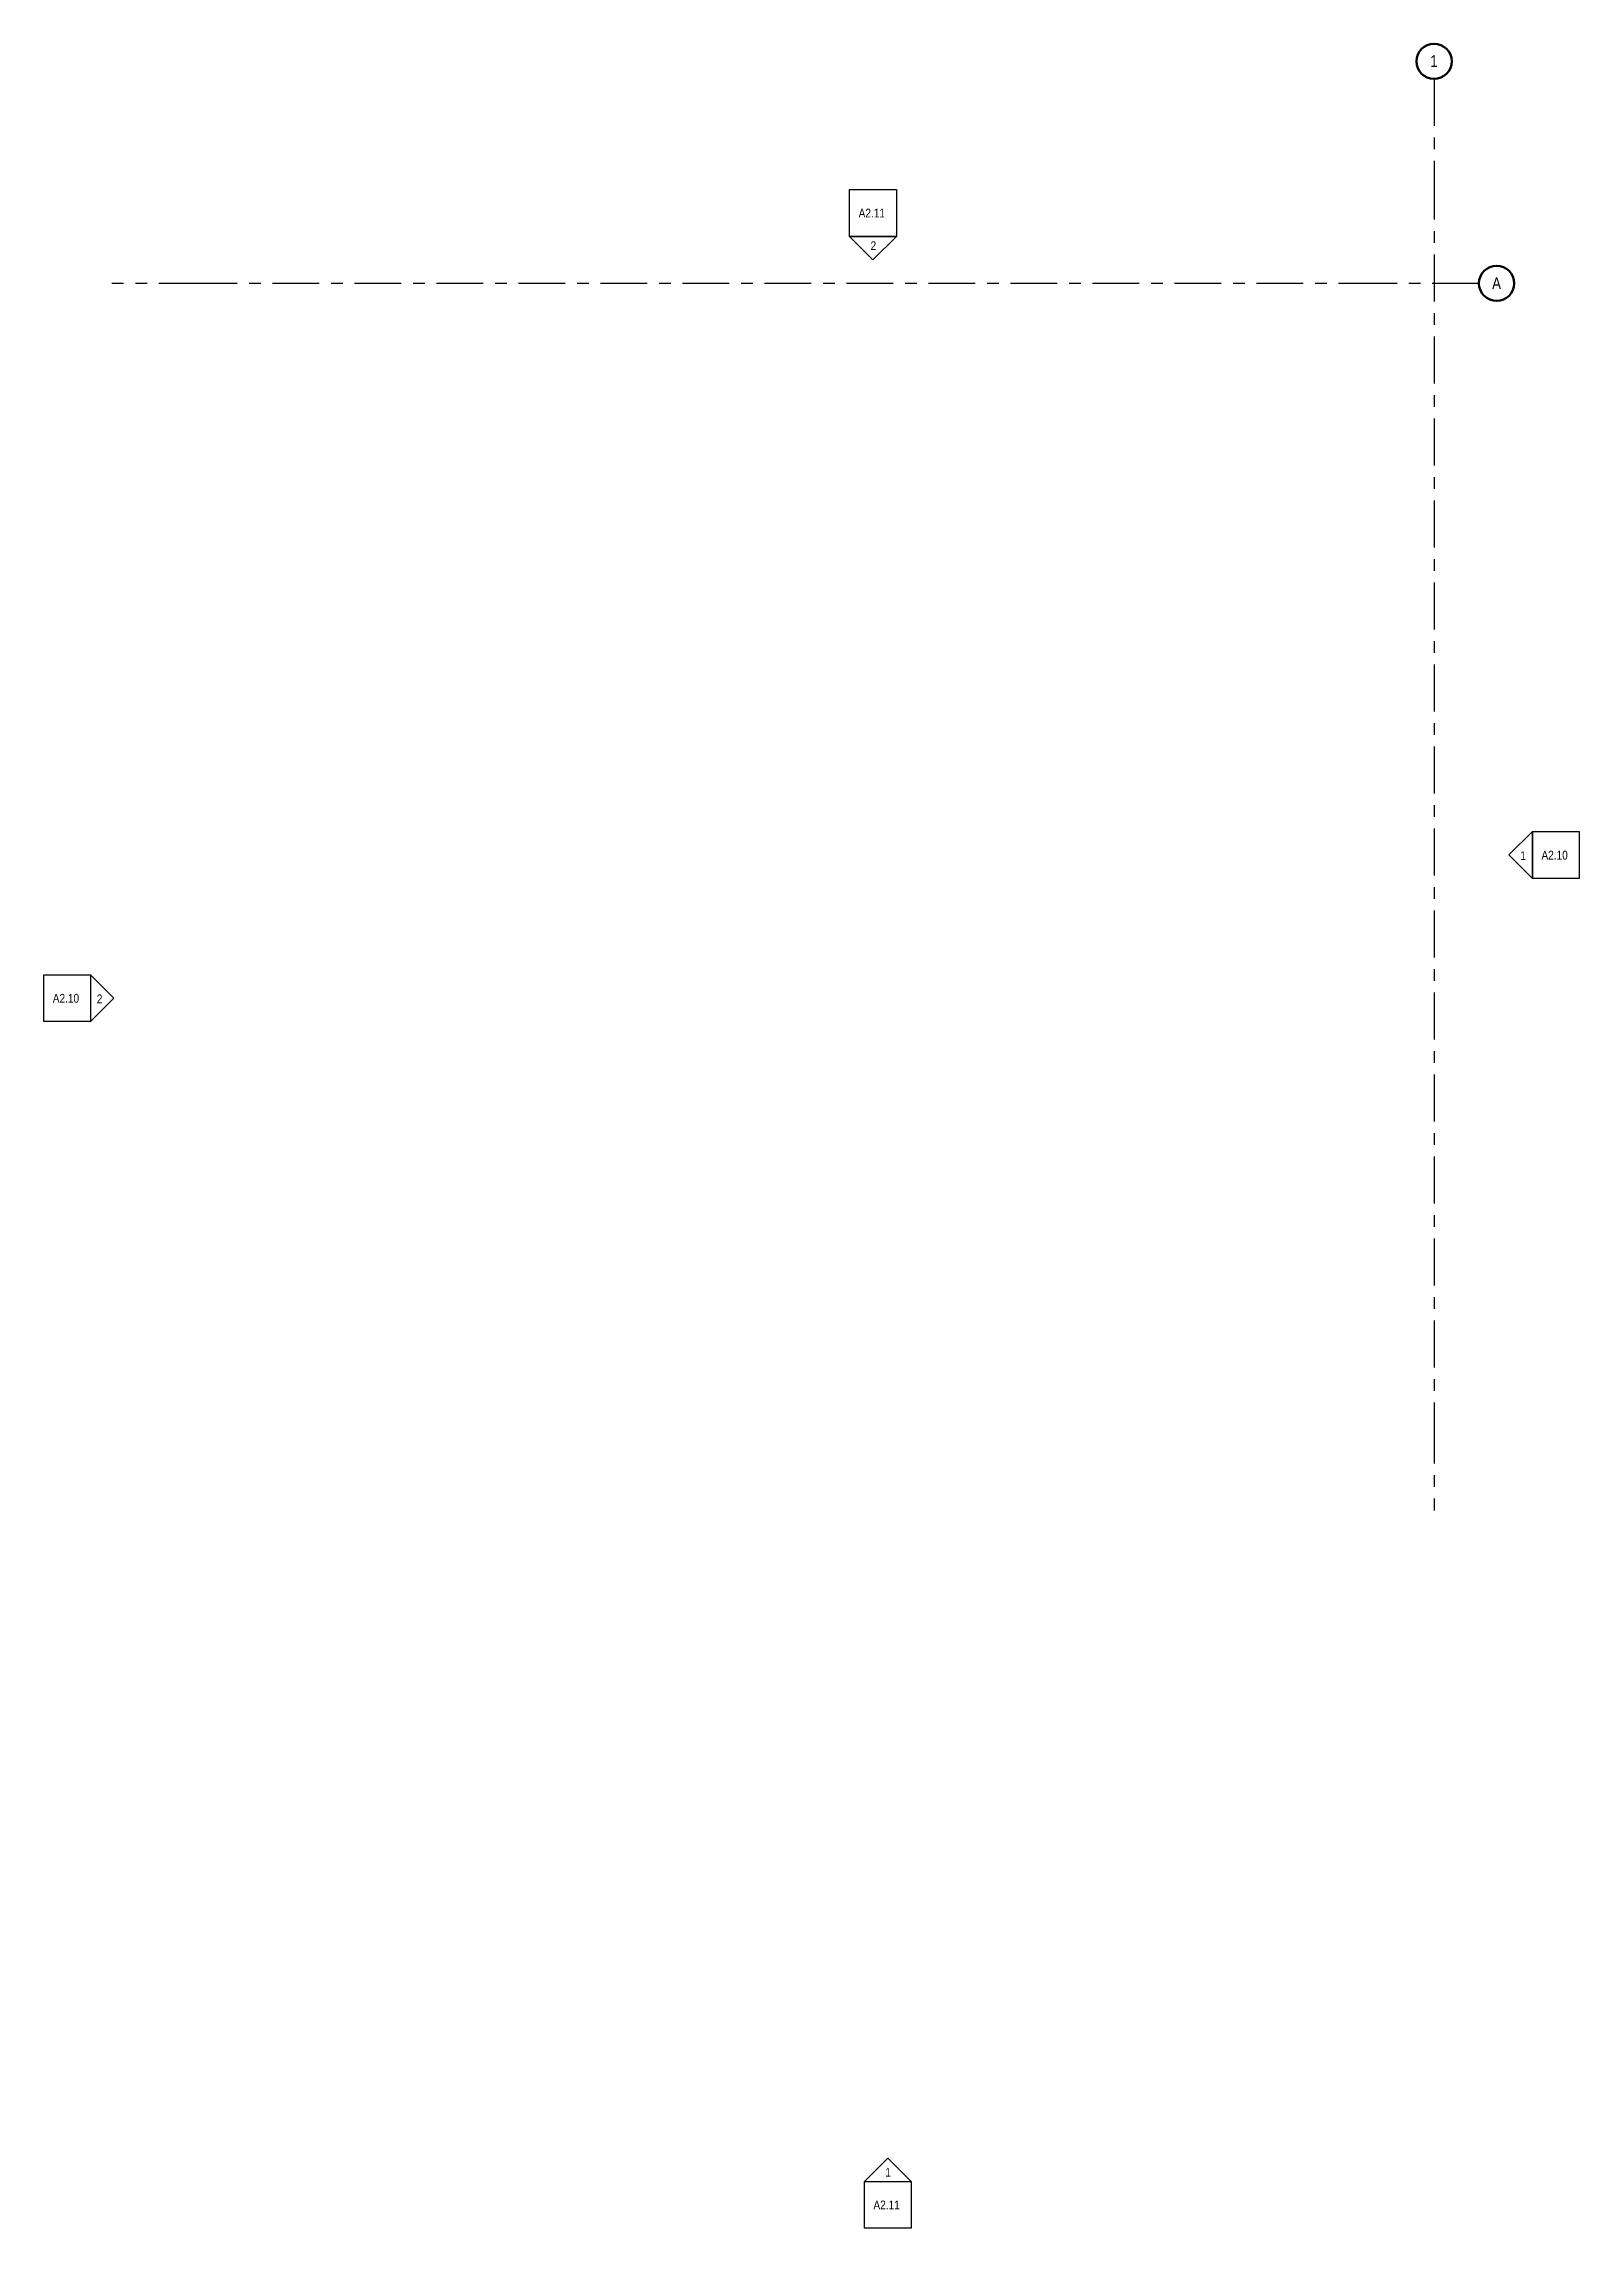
# Model space of a CAD drawing. Header units: inches. Extents: x -118 to 1455, y -740 to 1497.
import ezdxf

# ---------------------------------------------------------------- set-up
doc = ezdxf.new("R2010")
doc.units = ezdxf.units.IN
doc.header["$MEASUREMENT"] = 0
doc.linetypes.add('Grid Line', pattern=[84, 48, -12, 12, -12])
for name, color, linetype, lineweight in [('G-ANNO-SYMB', 111, 'Continuous', 9), ('S-GRID', 1, 'Continuous', 9), ('S-GRID-IDEN', 1, 'Continuous', 50)]:
    doc.layers.add(name, color=color, linetype=linetype, lineweight=lineweight)
doc.styles.add('Arial Narrow', font='ARIALN.TTF', dxfattribs={"height": 9})
doc.styles.add('Arial Narrow_1', font='ARIALN.TTF', dxfattribs={"height": 12})

# ---------------------------------------------------------------- blocks, each defined once
blk = doc.blocks.new('Elevation - Detail Number_CE_-134675-LEVEL 2')
at = {"layer": 'G-ANNO-SYMB', "lineweight": 25}
for p, q in [((-0.25, -0.25), (-0.25, 0.25)), ((-0.25, 0.25), (0.25, 0.25)), ((0.25, 0.25), (0.25, -0.25)), ((0.25, -0.25), (-0.25, -0.25))]:
    blk.add_line(p, q, dxfattribs=at)
blk = doc.blocks.new('Elevation - Detail Number_CE_-46063-LEVEL 2')
at = {"layer": 'G-ANNO-SYMB', "lineweight": 25}
for p, q in [((0, 0.25), (-0.25, 0)), ((0.25, 0), (0, 0.25)), ((-0.25, 0), (0.25, 0))]:
    blk.add_line(p, q, dxfattribs=at)
blk = doc.blocks.new('Grid - Grid Head-Circle_CE_-46466-LEVEL 2')
at = {"layer": 'S-GRID-IDEN'}
blk.add_circle((0, 0), 0.188, dxfattribs=at)

msp = doc.modelspace()

# ---------------------------------------------------------------- linework, layer by layer
at = {"layer": 'S-GRID', "linetype": 'Grid Line', "lineweight": 25}
for p, q in [((1306, 1365.4), (1306, 91)), ((47.6, 1251.9), (-48.4, 1251.9)), ((1256, 1251.9), (47.6, 1251.9)), ((1306, 91), (1306, -5))]:
    msp.add_line(p, q, dxfattribs=at)

# ---------------------------------------------------------------- block references
at = {"layer": 'G-ANNO-SYMB', "lineweight": 25, "xscale": 95.99999999999994, "yscale": 95.99999999999994, "zscale": 95.99999999999994}
for p, rotation in [((731.2, 1324), 269.9999999999995), ((1430.7, 666.4), 269.9999999999998), ((-94.3, 519.7), 269.9999999999995), ((746.4, -716.5), 269.9999999999998)]:
    msp.add_blockref('Elevation - Detail Number_CE_-134675-LEVEL 2', p, dxfattribs=dict(at, rotation=rotation))
at = {"layer": 'G-ANNO-SYMB', "lineweight": 25, "extrusion": (0, 0, -1), "xscale": 95.99999999999994, "yscale": 95.99999999999994, "zscale": 95.99999999999994, "rotation": 180}
msp.add_blockref('Elevation - Detail Number_CE_-46063-LEVEL 2', (-731.2, 1300), dxfattribs=at)
at = {"layer": 'G-ANNO-SYMB', "lineweight": 25, "xscale": 95.99999999999994, "yscale": 95.99999999999994, "zscale": 95.99999999999994}
msp.add_blockref('Elevation - Detail Number_CE_-46063-LEVEL 2', (746.4, -692.5), dxfattribs=at)
at = {"layer": 'S-GRID-IDEN', "xscale": 95.99999999999994, "yscale": 95.99999999999994, "zscale": 95.99999999999994}
for p, rotation in [((1306, 1479.4), 180), ((1370, 1251.9), 90.00000000000011)]:
    msp.add_blockref('Grid - Grid Head-Circle_CE_-46466-LEVEL 2', p, dxfattribs=dict(at, rotation=rotation))

# ---------------------------------------------------------------- next in the draw order: texts
at = {"layer": 'G-ANNO-SYMB', "char_height": 9, "attachment_point": 1, "style": 'Arial Narrow', "bg_fill": 3, "box_fill_scale": 1.25, "bg_fill_color": 9, "bg_fill_true_color": 13158600, "bg_fill_transparency": 0}
for s, insert, width in [('A2.11', (716.5, 1328.4), 33.027), ('2', (728.7, 1295), 6.969), ('A2.10', (1416, 670.7), 33.027), ('A2.10', (-109, 524), 33.027), ('1', (743.9, -678.7), 6.969), ('A2.11', (731.7, -712.1), 33.027)]:
    msp.add_mtext(s, dxfattribs=dict(at, insert=insert, width=width))
at = {"layer": 'S-GRID-IDEN', "lineweight": 9, "char_height": 12, "attachment_point": 1, "style": 'Arial Narrow_1', "bg_fill": 3, "box_fill_scale": 1.25, "bg_fill_color": 9, "bg_fill_true_color": 13158600, "bg_fill_transparency": 0}
for s, insert, width in [('1', (1302, 1485.7), 9.393), ('A', (1365.4, 1258), 11.211)]:
    msp.add_mtext(s, dxfattribs=dict(at, insert=insert, width=width))

# ---------------------------------------------------------------- next in the draw order: linework, layer by layer
at = {"layer": 'S-GRID', "linetype": 'Grid Line', "lineweight": 25}
for p, q in [((1306, 1461.4), (1306, 1365.4)), ((1352, 1251.9), (1256, 1251.9))]:
    msp.add_line(p, q, dxfattribs=at)

# ---------------------------------------------------------------- next in the draw order: block references
at = {"layer": 'G-ANNO-SYMB', "lineweight": 25, "extrusion": (0, 0, -1), "xscale": 95.99999999999994, "yscale": 95.99999999999994, "zscale": 95.99999999999994, "rotation": 270.0000000000006}
msp.add_blockref('Elevation - Detail Number_CE_-46063-LEVEL 2', (-1406.7, 666.4), dxfattribs=at)
at = {"layer": 'G-ANNO-SYMB', "lineweight": 25, "xscale": 95.99999999999994, "yscale": 95.99999999999994, "zscale": 95.99999999999994, "rotation": 269.9999999999992}
msp.add_blockref('Elevation - Detail Number_CE_-46063-LEVEL 2', (-70.3, 519.7), dxfattribs=at)

# ---------------------------------------------------------------- next in the draw order: texts
at = {"layer": 'G-ANNO-SYMB', "char_height": 9, "width": 6.969, "attachment_point": 1, "style": 'Arial Narrow', "bg_fill": 3, "box_fill_scale": 1.25, "bg_fill_color": 9, "bg_fill_true_color": 13158600, "bg_fill_transparency": 0}
for s, insert in [('1', (1394.3, 670.2)), ('2', (-63.9, 523.5))]:
    msp.add_mtext(s, dxfattribs=dict(at, insert=insert))

doc.saveas('drawing.dxf')
